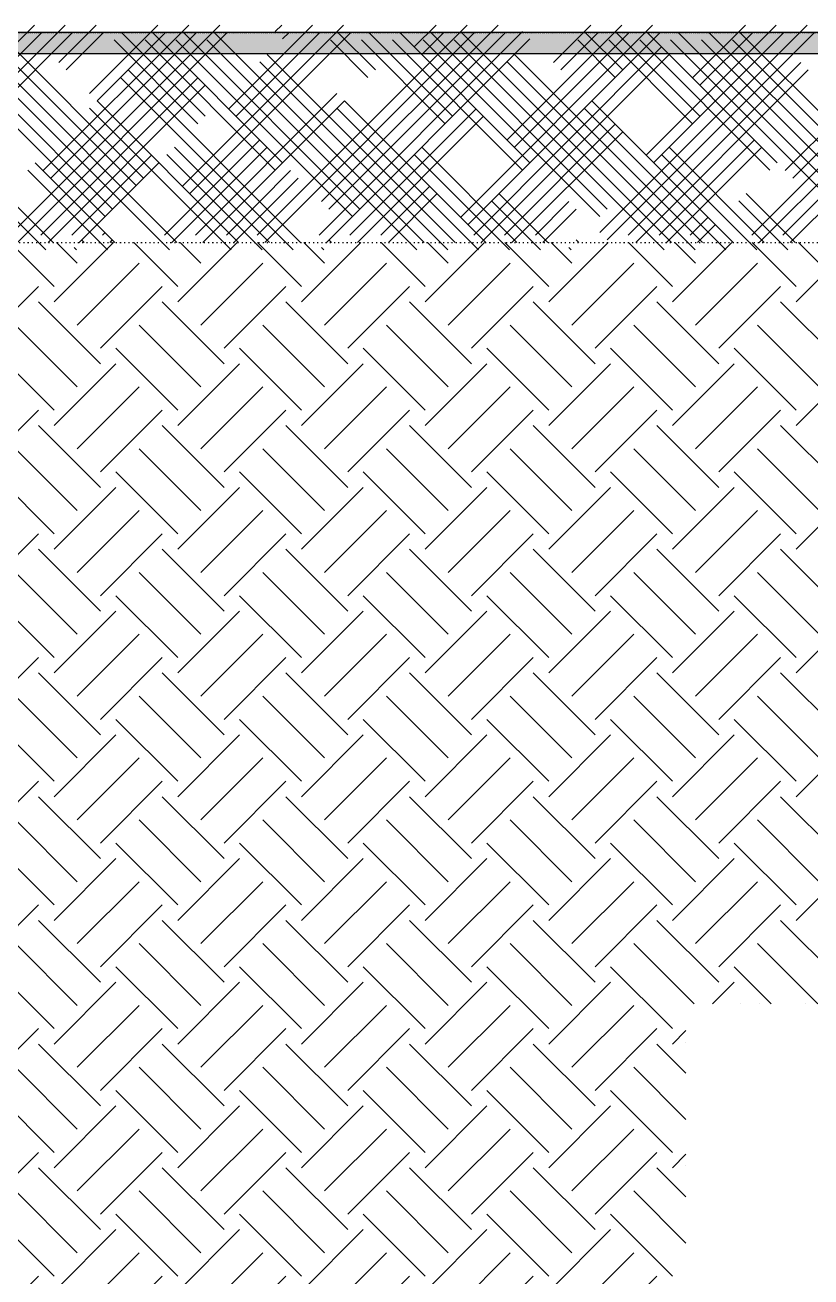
# Model space of a CAD drawing. Extents: x 37185 to 43130, y -8131 to -3926.
# Drawn here: x 38984.8 to 39059.7, y -7714.5 to -7595.2 of the extents above; entities that cross this region are included whole.
import ezdxf

# ---------------------------------------------------------------- set-up
doc = ezdxf.new("R2010")
doc.units = 0
doc.header["$MEASUREMENT"] = 0
doc.linetypes.add('ESTILO_TQS_0002', pattern=[0.4, 0.1, -0.3])
for name, color, linetype in [('36', 253, 'CONTINUOUS'), ('47', 15, 'CONTINUOUS'), ('67', 7, 'CONTINUOUS'), ('96', 252, 'CONTINUOUS')]:
    doc.layers.add(name, color=color, linetype=linetype)

msp = doc.modelspace()

# ---------------------------------------------------------------- linework, layer by layer
at = {"layer": '36', "linetype": 'Continuous'}
for p, q in [((38968.87, -7615.02), (38988.63, -7595.25)), ((38973.28, -7607.65), (38985.69, -7595.25)), ((38983.37, -7615.25), (39003.37, -7595.25)), ((38986.54, -7609.12), (39000.42, -7595.25)), ((38988.02, -7598.81), (38991.58, -7595.25)), ((38990.96, -7601.76), (38997.47, -7595.25)), ((38999.8, -7610.6), (39015.15, -7595.25)), ((39004.22, -7603.23), (39012.2, -7595.25)), ((39006.94, -7615.25), (39026.94, -7595.25)), ((39008.64, -7595.87), (39009.26, -7595.25)), ((39012.83, -7615.25), (39032.21, -7595.87)), ((39013.06, -7612.07), (39029.88, -7595.25)), ((39021.9, -7597.34), (39023.99, -7595.25)), ((39026.32, -7613.54), (39044.61, -7595.25)), ((39030.74, -7606.18), (39041.67, -7595.25)), ((39035.16, -7598.81), (39038.72, -7595.25)), ((39039.58, -7615.02), (39059.34, -7595.25)), ((39044, -7607.65), (39056.4, -7595.25)), ((39048.42, -7600.28), (39053.45, -7595.25)), ((39054.08, -7615.25), (39074.08, -7595.25)), ((39057.25, -7609.12), (39071.13, -7595.25)), ((38969.57, -7615.72), (38989.34, -7595.96)), ((38973.99, -7608.36), (38986.39, -7595.96)), ((38992.44, -7613.48), (38975.61, -7596.66)), ((38993.14, -7612.78), (38976.32, -7595.96)), ((38998.56, -7616.66), (38978.56, -7596.66)), ((38999.27, -7615.96), (38979.27, -7595.96)), ((38995.38, -7610.54), (38981.51, -7596.66)), ((38996.09, -7609.83), (38982.21, -7595.96)), ((38984.07, -7615.96), (39004.07, -7595.96)), ((38987.25, -7609.83), (39001.13, -7595.96)), ((38988.72, -7599.52), (38992.29, -7595.96)), ((38991.67, -7602.47), (38998.18, -7595.96)), ((39001.27, -7604.65), (38993.29, -7596.66)), ((39001.98, -7603.94), (38994, -7595.96)), ((39008.64, -7609.06), (38996.24, -7596.66)), ((39009.35, -7608.36), (38996.94, -7595.96)), ((39016.01, -7613.48), (38999.18, -7596.66)), ((39016.71, -7612.78), (38999.89, -7595.96)), ((39000.51, -7611.3), (39015.86, -7595.96)), ((39022.13, -7616.66), (39002.13, -7596.66)), ((39022.84, -7615.96), (39002.84, -7595.96)), ((39004.93, -7603.94), (39012.91, -7595.96)), ((39007.64, -7615.96), (39027.64, -7595.96)), ((39009.35, -7596.57), (39009.97, -7595.96)), ((39013.54, -7615.96), (39032.92, -7596.57)), ((39013.77, -7612.78), (39030.59, -7595.96)), ((39017.48, -7600.23), (39013.92, -7596.66)), ((39018.19, -7599.52), (39014.62, -7595.96)), ((39024.84, -7604.65), (39016.86, -7596.66)), ((39025.55, -7603.94), (39017.57, -7595.96)), ((39032.21, -7609.06), (39019.81, -7596.66)), ((39032.92, -7608.36), (39020.51, -7595.96)), ((39022.61, -7598.05), (39024.7, -7595.96)), ((39039.58, -7613.48), (39022.75, -7596.66)), ((39040.28, -7612.78), (39023.46, -7595.96)), ((39045.7, -7616.66), (39025.7, -7596.66)), ((39046.41, -7615.96), (39026.41, -7595.96)), ((39027.03, -7614.25), (39045.32, -7595.96)), ((39031.44, -7606.88), (39042.37, -7595.96)), ((39035.86, -7599.52), (39039.43, -7595.96)), ((39041.05, -7600.23), (39037.49, -7596.66)), ((39041.76, -7599.52), (39038.19, -7595.96)), ((39040.28, -7615.72), (39060.05, -7595.96)), ((39048.42, -7604.65), (39040.43, -7596.66)), ((39049.12, -7603.94), (39041.14, -7595.96)), ((39055.78, -7609.06), (39043.38, -7596.66)), ((39056.49, -7608.36), (39044.09, -7595.96)), ((39044.7, -7608.36), (39057.11, -7595.96)), ((39063.15, -7613.48), (39046.32, -7596.66)), ((39063.85, -7612.78), (39047.03, -7595.96)), ((39049.12, -7600.99), (39054.16, -7595.96)), ((39069.27, -7616.66), (39049.27, -7596.66)), ((39069.98, -7615.96), (39049.98, -7595.96)), ((39066.09, -7610.54), (39052.22, -7596.66)), ((39066.8, -7609.83), (39052.92, -7595.96)), ((39054.78, -7615.96), (39074.78, -7595.96)), ((39057.96, -7609.83), (39071.84, -7595.96)), ((39025.78, -7615.96), (39007.87, -7598.05)), ((39027.56, -7615.25), (39045.47, -7597.34)), ((39028.27, -7615.96), (39046.18, -7598.05)), ((39049.35, -7615.96), (39031.44, -7598.05)), ((39025.08, -7616.66), (39007.17, -7598.75)), ((39048.65, -7616.66), (39030.74, -7598.75)), ((39042.29, -7615.25), (39058.73, -7598.81)), ((38986.31, -7615.25), (39001.27, -7600.28)), ((39010.35, -7616.66), (38993.91, -7600.23)), ((39011.05, -7615.96), (38994.62, -7599.52)), ((39043, -7615.96), (39059.43, -7599.52)), ((39057.02, -7615.25), (39071.99, -7600.28)), ((38987.02, -7615.96), (39001.98, -7600.99)), ((39001.04, -7615.25), (39014.53, -7601.76)), ((39057.73, -7615.96), (39072.69, -7600.99)), ((39005.16, -7615.96), (38991.67, -7602.47)), ((39001.75, -7615.96), (39015.24, -7602.47)), ((39028.73, -7615.96), (39015.24, -7602.47)), ((39052.3, -7615.96), (39038.81, -7602.47)), ((39004.45, -7616.66), (38990.96, -7603.17)), ((39028.02, -7616.66), (39014.53, -7603.17)), ((39015.77, -7615.25), (39027.79, -7603.23)), ((39016.48, -7615.96), (39028.5, -7603.94)), ((39051.59, -7616.66), (39038.1, -7603.17)), ((39030.51, -7615.25), (39041.05, -7604.7)), ((39031.21, -7615.96), (39041.76, -7605.41)), ((38998.1, -7615.25), (39007.17, -7606.18)), ((39045.24, -7615.25), (39054.31, -7606.18)), ((38989.26, -7615.25), (38996.86, -7607.65)), ((39007.4, -7616.66), (38998.33, -7607.59)), ((38998.8, -7615.96), (39007.87, -7606.88)), ((39008.11, -7615.96), (38999.04, -7606.88)), ((39030.97, -7616.66), (39021.9, -7607.59)), ((39031.68, -7615.96), (39022.61, -7606.88)), ((39054.54, -7616.66), (39045.47, -7607.59)), ((39045.94, -7615.96), (39055.01, -7606.88)), ((39055.25, -7615.96), (39046.18, -7606.88)), ((38993.37, -7615.96), (38985.78, -7608.36)), ((38989.97, -7615.96), (38997.56, -7608.36)), ((38992.67, -7616.66), (38985.07, -7609.06)), ((39003.99, -7615.25), (39010.11, -7609.12)), ((39004.7, -7615.96), (39010.82, -7609.83)), ((38987.48, -7615.96), (38982.83, -7611.3)), ((39018.72, -7615.25), (39023.37, -7610.6)), ((39019.43, -7615.96), (39024.08, -7611.3)), ((39034.62, -7615.96), (39029.97, -7611.3)), ((39058.19, -7615.96), (39053.54, -7611.3)), ((38986.77, -7616.66), (38982.12, -7612.01)), ((39033.92, -7616.66), (39029.26, -7612.01)), ((39033.45, -7615.25), (39036.63, -7612.07)), ((39057.49, -7616.66), (39052.83, -7612.01)), ((39034.16, -7615.96), (39037.34, -7612.78)), ((39048.18, -7615.25), (39049.89, -7613.54)), ((39048.89, -7615.96), (39050.6, -7614.25)), ((38990.43, -7615.96), (38990.2, -7615.72)), ((38992.2, -7615.25), (38992.44, -7615.02)), ((38992.91, -7615.96), (38993.14, -7615.72)), ((38995.86, -7615.96), (38995.86, -7615.96)), ((38995.86, -7615.96), (38995.86, -7615.96)), ((38996.32, -7615.96), (38996.32, -7615.96)), ((38996.32, -7615.96), (38996.32, -7615.96)), ((39002.21, -7615.96), (39002.21, -7615.96)), ((39002.21, -7615.96), (39002.21, -7615.96)), ((39010.59, -7615.96), (39010.59, -7615.96)), ((39010.59, -7615.96), (39010.59, -7615.96)), ((39014, -7615.96), (39013.77, -7615.72)), ((39016.94, -7615.96), (39016.94, -7615.96)), ((39016.94, -7615.96), (39016.94, -7615.96)), ((39019.89, -7615.96), (39019.89, -7615.96)), ((39019.89, -7615.96), (39019.89, -7615.96)), ((39022.37, -7615.96), (39022.37, -7615.96)), ((39022.37, -7615.96), (39022.37, -7615.96)), ((39025.32, -7615.96), (39025.32, -7615.96)), ((39025.32, -7615.96), (39025.32, -7615.96)), ((39037.11, -7615.96), (39037.11, -7615.96)), ((39037.11, -7615.96), (39037.11, -7615.96)), ((39037.57, -7615.96), (39037.34, -7615.72)), ((39040.05, -7615.96), (39040.05, -7615.96)), ((39040.05, -7615.96), (39040.05, -7615.96)), ((39040.51, -7615.96), (39040.51, -7615.96)), ((39040.51, -7615.96), (39040.51, -7615.96)), ((39043.46, -7615.96), (39043.46, -7615.96)), ((39043.46, -7615.96), (39043.46, -7615.96)), ((39051.84, -7615.96), (39051.84, -7615.96)), ((39051.84, -7615.96), (39051.84, -7615.96)), ((38989.72, -7616.66), (38989.49, -7616.43)), ((39013.29, -7616.66), (39013.06, -7616.43)), ((39036.86, -7616.66), (39036.63, -7616.43))]:
    msp.add_line(p, q, dxfattribs=at)
at = {"layer": '47', "linetype": 'Continuous'}
for p, q in [((38987.57, -7620.14), (38983.38, -7615.96)), ((38987.57, -7621.62), (38993.23, -7615.96)), ((38989.78, -7617.93), (38987.8, -7615.96)), ((38999.36, -7620.14), (38995.17, -7615.96)), ((38999.36, -7621.62), (39005.02, -7615.96)), ((39001.56, -7617.93), (38999.59, -7615.96)), ((39011.14, -7620.14), (39006.95, -7615.96)), ((39011.14, -7621.62), (39016.8, -7615.96)), ((39013.35, -7617.93), (39011.37, -7615.96)), ((39022.93, -7620.14), (39018.74, -7615.96)), ((39022.93, -7621.62), (39028.59, -7615.96)), ((39025.14, -7617.93), (39023.16, -7615.96)), ((39034.71, -7620.14), (39030.52, -7615.96)), ((39034.71, -7621.62), (39040.37, -7615.96)), ((39036.92, -7617.93), (39034.94, -7615.96)), ((39046.5, -7620.14), (39042.31, -7615.96)), ((39046.5, -7621.62), (39052.16, -7615.96)), ((39048.71, -7617.93), (39046.73, -7615.96)), ((39058.28, -7620.14), (39054.09, -7615.96)), ((39058.28, -7621.62), (39063.94, -7615.96)), ((39060.49, -7617.93), (39058.51, -7615.96)), ((38989.78, -7623.83), (38995.67, -7617.93)), ((39001.56, -7623.83), (39007.46, -7617.93)), ((39013.35, -7623.83), (39019.24, -7617.93)), ((39025.14, -7623.83), (39031.03, -7617.93)), ((39036.92, -7623.83), (39042.81, -7617.93)), ((39048.71, -7623.83), (39054.6, -7617.93)), ((38980.2, -7626.04), (38986.1, -7620.14)), ((38991.99, -7626.04), (38997.88, -7620.14)), ((39003.77, -7626.04), (39009.67, -7620.14)), ((39015.56, -7626.04), (39021.45, -7620.14)), ((39027.34, -7626.04), (39033.24, -7620.14)), ((39039.13, -7626.04), (39045.02, -7620.14)), ((39050.92, -7626.04), (39056.81, -7620.14)), ((38991.99, -7627.51), (38986.1, -7621.62)), ((39003.77, -7627.51), (38997.88, -7621.62)), ((39015.56, -7627.51), (39009.67, -7621.62)), ((39027.34, -7627.51), (39021.45, -7621.62)), ((39039.13, -7627.51), (39033.24, -7621.62)), ((39050.92, -7627.51), (39045.02, -7621.62)), ((39062.7, -7627.51), (39056.81, -7621.62)), ((38989.78, -7629.72), (38983.89, -7623.83)), ((39001.56, -7629.72), (38995.67, -7623.83)), ((39013.35, -7629.72), (39007.46, -7623.83)), ((39025.14, -7629.72), (39019.24, -7623.83)), ((39036.92, -7629.72), (39031.03, -7623.83)), ((39048.71, -7629.72), (39042.81, -7623.83)), ((39060.49, -7629.72), (39054.6, -7623.83)), ((38987.57, -7631.93), (38981.68, -7626.04)), ((38999.36, -7631.93), (38993.46, -7626.04)), ((39011.14, -7631.93), (39005.25, -7626.04)), ((39022.93, -7631.93), (39017.03, -7626.04)), ((39034.71, -7631.93), (39028.82, -7626.04)), ((39046.5, -7631.93), (39040.6, -7626.04)), ((39058.28, -7631.93), (39052.39, -7626.04)), ((38987.57, -7633.4), (38993.46, -7627.51)), ((38999.36, -7633.4), (39005.25, -7627.51)), ((39011.14, -7633.4), (39017.03, -7627.51)), ((39022.93, -7633.4), (39028.82, -7627.51)), ((39034.71, -7633.4), (39040.6, -7627.51)), ((39046.5, -7633.4), (39052.39, -7627.51)), ((39058.28, -7633.4), (39064.17, -7627.51)), ((38989.78, -7635.61), (38995.67, -7629.72)), ((39001.56, -7635.61), (39007.46, -7629.72)), ((39013.35, -7635.61), (39019.24, -7629.72)), ((39025.14, -7635.61), (39031.03, -7629.72)), ((39036.92, -7635.61), (39042.81, -7629.72)), ((39048.71, -7635.61), (39054.6, -7629.72)), ((38980.2, -7637.82), (38986.1, -7631.93)), ((38991.99, -7637.82), (38997.88, -7631.93)), ((39003.77, -7637.82), (39009.67, -7631.93)), ((39015.56, -7637.82), (39021.45, -7631.93)), ((39027.34, -7637.82), (39033.24, -7631.93)), ((39039.13, -7637.82), (39045.02, -7631.93)), ((39050.92, -7637.82), (39056.81, -7631.93)), ((38991.99, -7639.29), (38986.1, -7633.4)), ((39003.77, -7639.29), (38997.88, -7633.4)), ((39015.56, -7639.29), (39009.67, -7633.4)), ((39027.34, -7639.29), (39021.45, -7633.4)), ((39039.13, -7639.29), (39033.24, -7633.4)), ((39050.92, -7639.29), (39045.02, -7633.4)), ((39062.7, -7639.29), (39056.81, -7633.4)), ((38989.78, -7641.5), (38983.89, -7635.61)), ((39001.56, -7641.5), (38995.67, -7635.61)), ((39013.35, -7641.5), (39007.46, -7635.61)), ((39025.14, -7641.5), (39019.24, -7635.61)), ((39036.92, -7641.5), (39031.03, -7635.61)), ((39048.71, -7641.5), (39042.81, -7635.61)), ((39060.49, -7641.5), (39054.6, -7635.61)), ((38987.57, -7643.71), (38981.68, -7637.82)), ((38999.36, -7643.71), (38993.46, -7637.82)), ((39011.14, -7643.71), (39005.25, -7637.82)), ((39022.93, -7643.71), (39017.03, -7637.82)), ((39034.71, -7643.71), (39028.82, -7637.82)), ((39046.5, -7643.71), (39040.6, -7637.82)), ((39058.28, -7643.71), (39052.39, -7637.82)), ((38987.57, -7645.19), (38993.46, -7639.29)), ((38999.36, -7645.19), (39005.25, -7639.29)), ((39011.14, -7645.19), (39017.03, -7639.29)), ((39022.93, -7645.19), (39028.82, -7639.29)), ((39034.71, -7645.19), (39040.6, -7639.29)), ((39046.5, -7645.19), (39052.39, -7639.29)), ((39058.28, -7645.19), (39064.17, -7639.29)), ((38989.78, -7647.4), (38995.67, -7641.5)), ((39001.56, -7647.4), (39007.46, -7641.5)), ((39013.35, -7647.4), (39019.24, -7641.5)), ((39025.14, -7647.4), (39031.03, -7641.5)), ((39036.92, -7647.4), (39042.81, -7641.5)), ((39048.71, -7647.4), (39054.6, -7641.5)), ((38980.2, -7649.61), (38986.1, -7643.71)), ((38991.99, -7649.61), (38997.88, -7643.71)), ((39003.77, -7649.61), (39009.67, -7643.71)), ((39015.56, -7649.61), (39021.45, -7643.71)), ((39027.34, -7649.61), (39033.24, -7643.71)), ((39039.13, -7649.61), (39045.02, -7643.71)), ((39050.92, -7649.61), (39056.81, -7643.71)), ((38991.99, -7651.08), (38986.1, -7645.19)), ((39003.77, -7651.08), (38997.88, -7645.19)), ((39015.56, -7651.08), (39009.67, -7645.19)), ((39027.34, -7651.08), (39021.45, -7645.19)), ((39039.13, -7651.08), (39033.24, -7645.19)), ((39050.92, -7651.08), (39045.02, -7645.19)), ((39062.7, -7651.08), (39056.81, -7645.19)), ((38989.78, -7653.29), (38983.89, -7647.4)), ((39001.56, -7653.29), (38995.67, -7647.4)), ((39013.35, -7653.29), (39007.46, -7647.4)), ((39025.14, -7653.29), (39019.24, -7647.4)), ((39036.92, -7653.29), (39031.03, -7647.4)), ((39048.71, -7653.29), (39042.81, -7647.4)), ((39060.49, -7653.29), (39054.6, -7647.4)), ((38987.57, -7655.5), (38981.68, -7649.61)), ((38999.36, -7655.5), (38993.46, -7649.61)), ((39011.14, -7655.5), (39005.25, -7649.61)), ((39022.93, -7655.5), (39017.03, -7649.61)), ((39034.71, -7655.5), (39028.82, -7649.61)), ((39046.5, -7655.5), (39040.6, -7649.61)), ((39058.28, -7655.5), (39052.39, -7649.61)), ((38987.57, -7656.97), (38993.46, -7651.08)), ((38999.36, -7656.97), (39005.25, -7651.08)), ((39011.14, -7656.97), (39017.03, -7651.08)), ((39022.93, -7656.97), (39028.82, -7651.08)), ((39034.71, -7656.97), (39040.6, -7651.08)), ((39046.5, -7656.97), (39052.39, -7651.08)), ((39058.28, -7656.97), (39064.17, -7651.08)), ((38989.78, -7659.18), (38995.67, -7653.29)), ((39001.56, -7659.18), (39007.46, -7653.29)), ((39013.35, -7659.18), (39019.24, -7653.29)), ((39025.14, -7659.18), (39031.03, -7653.29)), ((39036.92, -7659.18), (39042.81, -7653.29)), ((39048.71, -7659.18), (39054.6, -7653.29)), ((38980.2, -7661.39), (38986.1, -7655.5)), ((38991.99, -7661.39), (38997.88, -7655.5)), ((39003.77, -7661.39), (39009.67, -7655.5)), ((39015.56, -7661.39), (39021.45, -7655.5)), ((39027.34, -7661.39), (39033.24, -7655.5)), ((39039.13, -7661.39), (39045.02, -7655.5)), ((39050.92, -7661.39), (39056.81, -7655.5)), ((38991.99, -7662.86), (38986.1, -7656.97)), ((39003.77, -7662.86), (38997.88, -7656.97)), ((39015.56, -7662.86), (39009.67, -7656.97)), ((39027.34, -7662.86), (39021.45, -7656.97)), ((39039.13, -7662.86), (39033.24, -7656.97)), ((39050.92, -7662.86), (39045.02, -7656.97)), ((39062.7, -7662.86), (39056.81, -7656.97)), ((38989.78, -7665.07), (38983.89, -7659.18)), ((39001.56, -7665.07), (38995.67, -7659.18)), ((39013.35, -7665.07), (39007.46, -7659.18)), ((39025.14, -7665.07), (39019.24, -7659.18)), ((39036.92, -7665.07), (39031.03, -7659.18)), ((39048.71, -7665.07), (39042.81, -7659.18)), ((39060.49, -7665.07), (39054.6, -7659.18)), ((38987.57, -7667.28), (38981.68, -7661.39)), ((38999.36, -7667.28), (38993.46, -7661.39)), ((39011.14, -7667.28), (39005.25, -7661.39)), ((39022.93, -7667.28), (39017.03, -7661.39)), ((39034.71, -7667.28), (39028.82, -7661.39)), ((39046.5, -7667.28), (39040.6, -7661.39)), ((39058.28, -7667.28), (39052.39, -7661.39)), ((38987.57, -7668.76), (38993.46, -7662.86)), ((38999.36, -7668.76), (39005.25, -7662.86)), ((39011.14, -7668.76), (39017.03, -7662.86)), ((39022.93, -7668.76), (39028.82, -7662.86)), ((39034.71, -7668.76), (39040.6, -7662.86)), ((39046.5, -7668.76), (39052.39, -7662.86)), ((39058.28, -7668.76), (39064.17, -7662.86)), ((38989.78, -7670.97), (38995.67, -7665.07)), ((39001.56, -7670.97), (39007.46, -7665.07)), ((39013.35, -7670.97), (39019.24, -7665.07)), ((39025.14, -7670.97), (39031.03, -7665.07)), ((39036.92, -7670.97), (39042.81, -7665.07)), ((39048.71, -7670.97), (39054.6, -7665.07)), ((38980.2, -7673.18), (38986.1, -7667.28)), ((38991.99, -7673.18), (38997.88, -7667.28)), ((39003.77, -7673.18), (39009.67, -7667.28)), ((39015.56, -7673.18), (39021.45, -7667.28)), ((39027.34, -7673.18), (39033.24, -7667.28)), ((39039.13, -7673.18), (39045.02, -7667.28)), ((39050.92, -7673.18), (39056.81, -7667.28)), ((38991.99, -7674.65), (38986.1, -7668.76)), ((39003.77, -7674.65), (38997.88, -7668.76)), ((39015.56, -7674.65), (39009.67, -7668.76)), ((39027.34, -7674.65), (39021.45, -7668.76)), ((39039.13, -7674.65), (39033.24, -7668.76)), ((39050.92, -7674.65), (39045.02, -7668.76)), ((39062.7, -7674.65), (39056.81, -7668.76)), ((38989.78, -7676.86), (38983.89, -7670.97)), ((39001.56, -7676.86), (38995.67, -7670.97)), ((39013.35, -7676.86), (39007.46, -7670.97)), ((39025.14, -7676.86), (39019.24, -7670.97)), ((39036.92, -7676.86), (39031.03, -7670.97)), ((39048.71, -7676.86), (39042.81, -7670.97)), ((39060.49, -7676.86), (39054.6, -7670.97)), ((38987.57, -7679.07), (38981.68, -7673.18)), ((38999.36, -7679.07), (38993.46, -7673.18)), ((39011.14, -7679.07), (39005.25, -7673.18)), ((39022.93, -7679.07), (39017.03, -7673.18)), ((39034.71, -7679.07), (39028.82, -7673.18)), ((39046.5, -7679.07), (39040.6, -7673.18)), ((39058.28, -7679.07), (39052.39, -7673.18)), ((38987.57, -7680.54), (38993.46, -7674.65)), ((38999.36, -7680.54), (39005.25, -7674.65)), ((39011.14, -7680.54), (39017.03, -7674.65)), ((39022.93, -7680.54), (39028.82, -7674.65)), ((39034.71, -7680.54), (39040.6, -7674.65)), ((39046.5, -7680.54), (39052.39, -7674.65)), ((39058.28, -7680.54), (39064.17, -7674.65)), ((38989.78, -7682.75), (38995.67, -7676.86)), ((39001.56, -7682.75), (39007.46, -7676.86)), ((39013.35, -7682.75), (39019.24, -7676.86)), ((39025.14, -7682.75), (39031.03, -7676.86)), ((39036.92, -7682.75), (39042.81, -7676.86)), ((39048.71, -7682.75), (39054.6, -7676.86)), ((38980.2, -7684.96), (38986.1, -7679.07)), ((38991.99, -7684.96), (38997.88, -7679.07)), ((39003.77, -7684.96), (39009.67, -7679.07)), ((39015.56, -7684.96), (39021.45, -7679.07)), ((39027.34, -7684.96), (39033.24, -7679.07)), ((39039.13, -7684.96), (39045.02, -7679.07)), ((39050.92, -7684.96), (39056.81, -7679.07)), ((38991.99, -7686.43), (38986.1, -7680.54)), ((39003.77, -7686.43), (38997.88, -7680.54)), ((39015.56, -7686.43), (39009.67, -7680.54)), ((39027.34, -7686.43), (39021.45, -7680.54)), ((39039.13, -7686.43), (39033.24, -7680.54)), ((39050.92, -7686.43), (39045.02, -7680.54)), ((39062.7, -7686.43), (39056.81, -7680.54)), ((38989.78, -7688.64), (38983.89, -7682.75)), ((39001.56, -7688.64), (38995.67, -7682.75)), ((39013.35, -7688.64), (39007.46, -7682.75)), ((39025.14, -7688.64), (39019.24, -7682.75)), ((39036.92, -7688.64), (39031.03, -7682.75)), ((39048.56, -7688.49), (39042.81, -7682.75)), ((39060.34, -7688.49), (39054.6, -7682.75)), ((38987.57, -7690.85), (38981.68, -7684.96)), ((38999.36, -7690.85), (38993.46, -7684.96)), ((39011.14, -7690.85), (39005.25, -7684.96)), ((39022.93, -7690.85), (39017.03, -7684.96)), ((39034.71, -7690.85), (39028.82, -7684.96)), ((39046.5, -7690.85), (39040.6, -7684.96)), ((39055.92, -7688.49), (39052.39, -7684.96)), ((38987.57, -7692.33), (38993.46, -7686.43)), ((38999.36, -7692.33), (39005.25, -7686.43)), ((39011.14, -7692.33), (39017.03, -7686.43)), ((39022.93, -7692.33), (39028.82, -7686.43)), ((39034.71, -7692.33), (39040.6, -7686.43)), ((39050.33, -7688.49), (39052.39, -7686.43)), ((38989.78, -7694.54), (38995.67, -7688.64)), ((39001.56, -7694.54), (39007.46, -7688.64)), ((39013.35, -7694.54), (39019.24, -7688.64)), ((39025.14, -7694.54), (39031.03, -7688.64)), ((39036.92, -7694.54), (39042.81, -7688.64)), ((39052.98, -7688.49), (39052.98, -7688.49)), ((39054.75, -7688.49), (39054.75, -7688.49)), ((39059.17, -7688.49), (39059.17, -7688.49)), ((38981.38, -7695.57), (38986.1, -7690.85)), ((38991.99, -7696.75), (38997.88, -7690.85)), ((39003.77, -7696.75), (39009.67, -7690.85)), ((39015.56, -7696.75), (39021.45, -7690.85)), ((39027.34, -7696.75), (39033.24, -7690.85)), ((39039.13, -7696.75), (39045.02, -7690.85)), ((39046.5, -7692.33), (39047.79, -7691.03)), ((38991.99, -7698.22), (38986.1, -7692.33)), ((39003.77, -7698.22), (38997.88, -7692.33)), ((39015.56, -7698.22), (39009.67, -7692.33)), ((39027.34, -7698.22), (39021.45, -7692.33)), ((39039.13, -7698.22), (39033.24, -7692.33)), ((39047.79, -7695.1), (39045.02, -7692.33)), ((39047.79, -7692.15), (39047.79, -7692.15)), ((38989.78, -7700.43), (38983.89, -7694.54)), ((39001.56, -7700.43), (38995.67, -7694.54)), ((39013.35, -7700.43), (39007.46, -7694.54)), ((39025.14, -7700.43), (39019.24, -7694.54)), ((39036.92, -7700.43), (39031.03, -7694.54)), ((39047.79, -7699.52), (39042.81, -7694.54)), ((38999.36, -7702.64), (38993.46, -7696.75)), ((39011.14, -7702.64), (39005.25, -7696.75)), ((39022.93, -7702.64), (39017.03, -7696.75)), ((39034.71, -7702.64), (39028.82, -7696.75)), ((39046.5, -7702.64), (39040.6, -7696.75)), ((38987.57, -7702.64), (38982.29, -7697.36)), ((38987.57, -7704.11), (38993.46, -7698.22)), ((38999.36, -7704.11), (39005.25, -7698.22)), ((39011.14, -7704.11), (39017.03, -7698.22)), ((39022.93, -7704.11), (39028.82, -7698.22)), ((39034.71, -7704.11), (39040.6, -7698.22)), ((38989.78, -7706.32), (38995.67, -7700.43)), ((39001.56, -7706.32), (39007.46, -7700.43)), ((39013.35, -7706.32), (39019.24, -7700.43)), ((39025.14, -7706.32), (39031.03, -7700.43)), ((39036.92, -7706.32), (39042.81, -7700.43)), ((38982.29, -7706.44), (38986.1, -7702.64)), ((38991.99, -7708.53), (38997.88, -7702.64)), ((39003.77, -7708.53), (39009.67, -7702.64)), ((39015.56, -7708.53), (39021.45, -7702.64)), ((39027.34, -7708.53), (39033.24, -7702.64)), ((39039.13, -7708.53), (39045.02, -7702.64)), ((39046.5, -7704.11), (39047.79, -7702.81)), ((38991.99, -7710), (38986.1, -7704.11)), ((39003.77, -7710), (38997.88, -7704.11)), ((39015.56, -7710), (39009.67, -7704.11)), ((39027.34, -7710), (39021.45, -7704.11)), ((39039.13, -7710), (39033.24, -7704.11)), ((39047.79, -7706.88), (39045.02, -7704.11)), ((39047.79, -7703.94), (39047.79, -7703.94)), ((38989.78, -7712.21), (38983.89, -7706.32)), ((39001.56, -7712.21), (38995.67, -7706.32)), ((39013.35, -7712.21), (39007.46, -7706.32)), ((39025.14, -7712.21), (39019.24, -7706.32)), ((39036.92, -7712.21), (39031.03, -7706.32)), ((39047.79, -7711.3), (39042.81, -7706.32)), ((38987.57, -7714.42), (38982.29, -7709.15)), ((38999.36, -7714.42), (38993.46, -7708.53)), ((39011.14, -7714.42), (39005.25, -7708.53)), ((39022.93, -7714.42), (39017.03, -7708.53)), ((39034.71, -7714.42), (39028.82, -7708.53)), ((39046.5, -7714.42), (39040.6, -7708.53)), ((38987.57, -7715.9), (38993.46, -7710)), ((38999.36, -7715.9), (39005.25, -7710)), ((39011.14, -7715.9), (39017.03, -7710)), ((39022.93, -7715.9), (39028.82, -7710)), ((39034.71, -7715.9), (39040.6, -7710)), ((38989.78, -7718.11), (38995.67, -7712.21)), ((39001.56, -7718.11), (39007.46, -7712.21)), ((39013.35, -7718.11), (39019.24, -7712.21)), ((39025.14, -7718.11), (39031.03, -7712.21)), ((39036.92, -7718.11), (39042.81, -7712.21)), ((38982.29, -7718.23), (38986.1, -7714.42)), ((38991.99, -7720.32), (38997.88, -7714.42)), ((39003.77, -7720.32), (39009.67, -7714.42)), ((39015.56, -7720.32), (39021.45, -7714.42)), ((39027.34, -7720.32), (39033.24, -7714.42)), ((39039.13, -7720.32), (39045.02, -7714.42))]:
    msp.add_line(p, q, dxfattribs=at)
at = {"layer": '67', "linetype": 'ESTILO_TQS_0002'}
for p, q in [((37622.47, -7595.96), (39979.65, -7595.96)), ((37628.25, -7595.96), (39890.03, -7595.96)), ((37628.25, -7615.96), (40010.49, -7615.96))]:
    msp.add_line(p, q, dxfattribs=at)
at = {"layer": '96', "linetype": 'Continuous'}
msp.add_lwpolyline([(39780.16, -7595.96), (38583.96, -7595.96), (38583.96, -7597.96), (39780.16, -7597.96), (39780.16, -7595.96)], dxfattribs=at)
for points in [[(39780.16, -7595.96), (38583.96, -7595.96), (38583.96, -7597.96)], [(39780.16, -7595.96), (38583.96, -7597.96), (39780.16, -7597.96)]]:
    msp.add_solid(points, dxfattribs=at)

doc.saveas('drawing.dxf')
